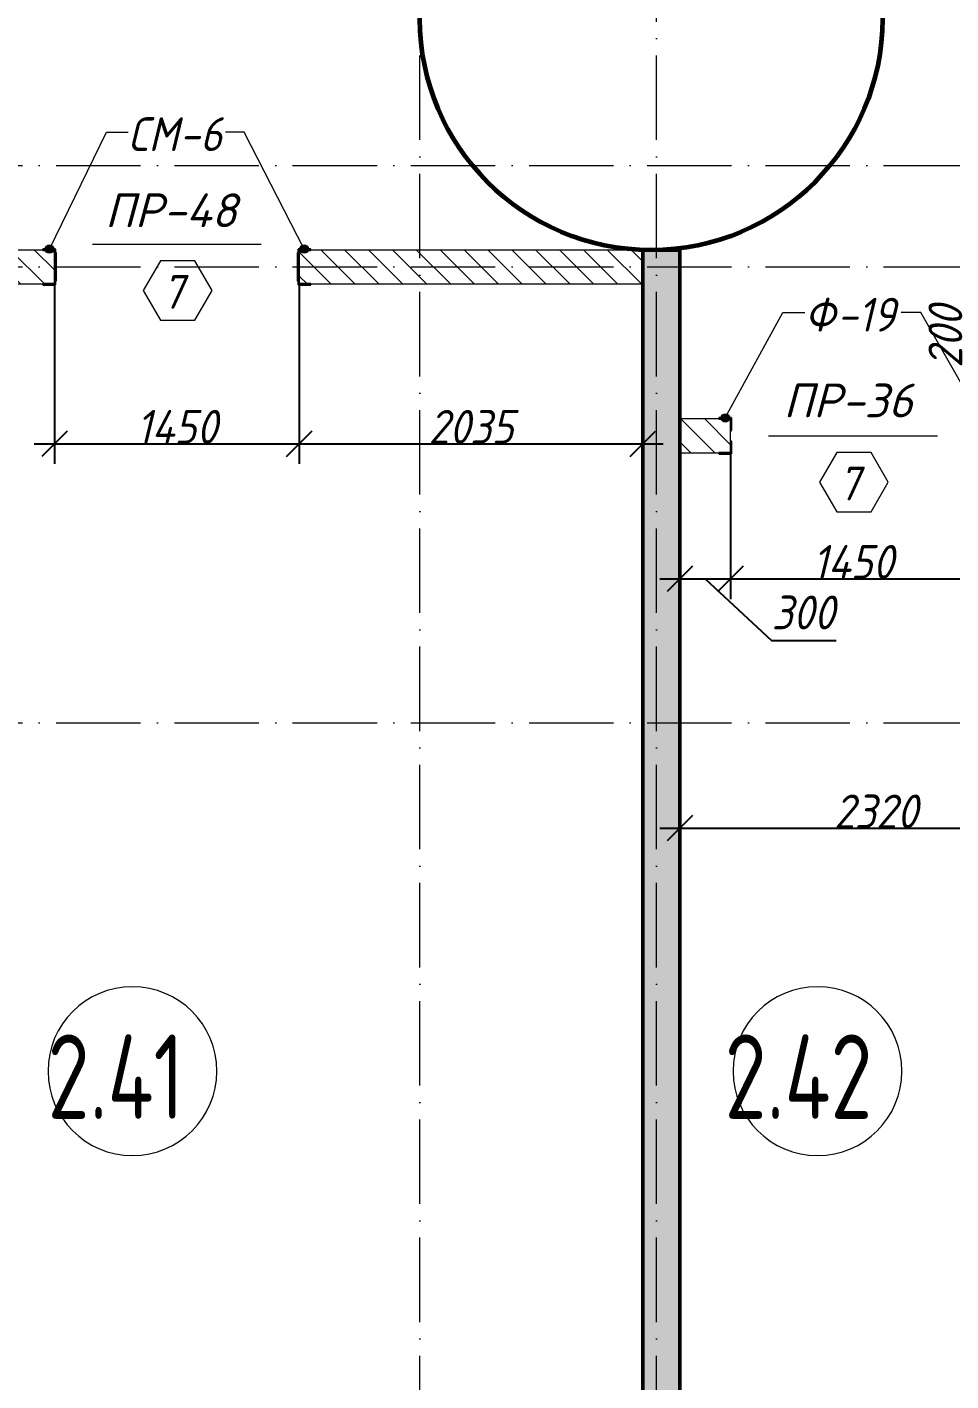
# Model space of a CAD drawing. Header units: millimetres. Extents: x -6064 to 178764, y -5836 to 29924.
# Drawn here: x 103483 to 108955, y 3903 to 11921 of the extents above; entities that cross this region are included whole.
import ezdxf

# ---------------------------------------------------------------- set-up
doc = ezdxf.new("R2010")
doc.units = ezdxf.units.MM
doc.linetypes.add('50_200_ШТРИХ_1Т_ш5_п1_п1_', pattern=[700, 500, -100, 0, -100])
doc.layers.add('A-ANNO-DIMS', color=7, linetype='Continuous')
for name, color, linetype, lineweight in [('A-AREA-IDEN', 7, 'Continuous', 9), ('A-DETL-1', 7, 'Continuous', 50), ('A-DOOR-IDEN', 7, 'Continuous', 9), ('A-GENM', 7, 'Continuous', 9), ('A-GENM-1', 7, 'Continuous', 25), ('A-GENM-IDEN', 7, 'Continuous', 9), ('A-WALL-3', 7, 'Continuous', 50), ('A-WALL-PATT-1', 7, 'Continuous', 5), ('Оси-1', 7, '50_200_ШТРИХ_1Т_ш5_п1_п1_', 9)]:
    doc.layers.add(name, color=color, linetype=linetype, lineweight=lineweight)
doc.layers.add('A-WALL-FNSH-2', color=7, linetype='Continuous', lineweight=13, true_color=0xce0000)
doc.layers.add('A-WALL-PATT-2', color=7, linetype='Continuous', lineweight=5, true_color=0xce0000)
doc.styles.add('ISOCPEUR_I_2', font='isocpeui.ttf', dxfattribs={"width": 0.9, "height": 200})
doc.styles.add('ISOCPEUR_I_4', font='isocpeui.ttf', dxfattribs={"height": 200})
doc.styles.add('СПДС', font='ГОСТ тип А.ttf', dxfattribs={"width": 0.9})
doc.dimstyles.new('ISO-2_0_0_9К_СРЕДНИЙ', dxfattribs={"dimscale": 304.8, "dimtxt": 199.196235, "dimasz": 0.492126, "dimexe": 0.393701, "dimexo": 0, "dimgap": 0, "dimtad": 1, "dimdec": 0, "dimzin": 0, "dimdsep": 46, "dimtxsty": 'ISOCPEUR_I_2', "dimblk1": 'OBLIQUE', "dimblk2": 'OBLIQUE', "dimsah": 1, "dimcen": 0.09, "dimdle": 0.393701, "dimazin": 0, "dimtfac": 1, "dimtdec": 4, "dimtix": 1, "dimtmove": 1, "dimatfit": 3, "dimfxl": 1, "dimtvp": 1, "dimtolj": 1, "dimtzin": 0, "dimarcsym": 2})
doc.dimstyles.new('ISO-2_0_0_9К_СРЕДНИЙ_2', dxfattribs={"dimscale": 304.8, "dimtxt": 199.196235, "dimasz": 0.492126, "dimexe": 0.393701, "dimexo": 0, "dimgap": 0, "dimtad": 1, "dimdec": 0, "dimzin": 0, "dimdsep": 46, "dimtxsty": 'ISOCPEUR_I_2', "dimblk1": 'OBLIQUE', "dimblk2": 'OBLIQUE', "dimsah": 1, "dimcen": 0.09, "dimdle": 0.393701, "dimazin": 0, "dimtfac": 1, "dimtdec": 4, "dimtix": 1, "dimtmove": 0, "dimatfit": 3, "dimfxl": 1, "dimtvp": 1, "dimtolj": 1, "dimtzin": 0, "dimarcsym": 2})
pattern_1 = [(135, (0, 0), (-70.71068, -70.71068), [])]

# ---------------------------------------------------------------- blocks, each defined once
blk = doc.blocks.new('Фахверк_СКБ_Уголок_Тип 2 - СМ-6_200х2180 h-30007491-АР1_1_Кладочный план 2 этажа')
at = {"layer": 'A-GENM-1'}
for p, q in [((125, 156), (125, 81)), ((200, 156), (125, 156)), ((125, 81), (131, 81)), ((131, 81), (131, 150)), ((131, 150), (200, 150)), ((200, 150), (200, 156)), ((131, 19), (125, 19)), ((125, 19), (125, -56)), ((131, -50), (131, 19)), ((125, -56), (200, -56)), ((200, -50), (131, -50)), ((200, -56), (200, -50))]:
    blk.add_line(p, q, dxfattribs=at)
blk = doc.blocks.new('Стойка_Влож_Полоса боковая - Полоса-27101091-АР1_1_Кладочный план 2 этажа')
at = {"layer": 'A-GENM'}
for p, q in [((-5, 85), (0, 85)), ((-5, -85), (-5, 85)), ((0, 31), (0, -31)), ((0, -85), (-5, -85))]:
    blk.add_line(p, q, dxfattribs=at)
blk = doc.blocks.new('Фахверк_СКБ_Уголок - Ф-19_200х3980 h-28533769-АР1_1_Кладочный план 2 этажа')
at = {"layer": 'A-GENM-1'}
for p, q in [((200, 156), (125, 156)), ((125, 156), (125, 81)), ((125, 81), (131, 81)), ((131, 81), (131, 150)), ((131, 150), (200, 150)), ((200, 150), (200, 156)), ((131, 19), (125, 19)), ((125, 19), (125, -56)), ((131, -50), (131, 19)), ((125, -56), (200, -56)), ((200, -50), (131, -50)), ((200, -56), (200, -50))]:
    blk.add_line(p, q, dxfattribs=at)
blk = doc.blocks.new('_Oblique')
at = {"color": 0, "linetype": 'ByBlock', "lineweight": -2}
blk.add_line((-0.5, -0.5), (0.5, 0.5), dxfattribs=at)
blk = doc.blocks.new('DIMBLOCK27-АР1_1_Кладочный план 2 этажа')
at = {"layer": 'A-ANNO-DIMS', "color": 0, "lineweight": -2, "transparency": 16777216}
for p, q in [((107350, 7281.5), (107350, 7055.4)), ((109670, 7281.5), (109670, 7055.4)), ((107230, 7175.4), (109790, 7175.4))]:
    blk.add_line(p, q, dxfattribs=at)
at = {"layer": 'Defpoints', "color": 0, "transparency": 16777216}
for p in [(107350, 7281.5), (109670, 7281.5), (109670, 7175.4)]:
    blk.add_point(p, dxfattribs=at)
at = {"layer": 'A-ANNO-DIMS', "color": 0, "lineweight": -2, "transparency": 16777216, "xscale": 150, "yscale": 150, "zscale": 150, "rotation": 180}
blk.add_blockref('_Oblique', (107350, 7175.4), dxfattribs=at)
at = {"layer": 'A-ANNO-DIMS', "color": 0, "lineweight": -2, "transparency": 16777216, "xscale": 150, "yscale": 150, "zscale": 150}
blk.add_blockref('_Oblique', (109670, 7175.4), dxfattribs=at)
at = {"layer": 'A-ANNO-DIMS', "color": 0, "transparency": 16777216, "insert": (108510, 7275.4), "char_height": 200, "width": 606.782, "attachment_point": 5, "style": 'ISOCPEUR_I_2'}
blk.add_mtext('\\A1;2320', dxfattribs=at)
blk = doc.blocks.new('DIMBLOCK45-АР1_1_Кладочный план 2 этажа')
at = {"layer": 'A-ANNO-DIMS', "color": 0, "lineweight": -2, "transparency": 16777216}
for p, q in [((107650, 9389), (107650, 8533.2)), ((107350, 8759.3), (107350, 8533.2)), ((107230, 8653.2), (107770, 8653.2)), ((107500, 8653.2), (107892.9, 8287.3)), ((107892.9, 8287.3), (108275.3, 8287.3))]:
    blk.add_line(p, q, dxfattribs=at)
at = {"layer": 'Defpoints', "color": 0, "transparency": 16777216}
for p in [(107650, 9389), (107350, 8759.3), (107650, 8653.2)]:
    blk.add_point(p, dxfattribs=at)
at = {"layer": 'A-ANNO-DIMS', "color": 0, "lineweight": -2, "transparency": 16777216, "xscale": 150, "yscale": 150, "zscale": 150, "rotation": 180}
blk.add_blockref('_Oblique', (107350, 8653.2), dxfattribs=at)
at = {"layer": 'A-ANNO-DIMS', "color": 0, "lineweight": -2, "transparency": 16777216, "xscale": 150, "yscale": 150, "zscale": 150}
blk.add_blockref('_Oblique', (107650, 8653.2), dxfattribs=at)
at = {"layer": 'A-ANNO-DIMS', "color": 0, "transparency": 16777216, "insert": (107892.9, 8553.9), "char_height": 200, "width": 455.087, "attachment_point": 1, "line_spacing_factor": 1.149209, "style": 'ISOCPEUR_I_2'}
blk.add_mtext('\\A1;300', dxfattribs=at)
blk = doc.blocks.new('DIMBLOCK46-АР1_1_Кладочный план 2 этажа')
at = {"layer": 'A-ANNO-DIMS', "color": 0, "lineweight": -2, "transparency": 16777216}
for p, q in [((107650, 9389), (107650, 8533.2)), ((109100, 9392), (109100, 8533.2)), ((107530, 8653.2), (109220, 8653.2))]:
    blk.add_line(p, q, dxfattribs=at)
at = {"layer": 'Defpoints', "color": 0, "transparency": 16777216}
for p in [(107650, 9389), (109100, 9392), (109100, 8653.2)]:
    blk.add_point(p, dxfattribs=at)
at = {"layer": 'A-ANNO-DIMS', "color": 0, "lineweight": -2, "transparency": 16777216, "xscale": 150, "yscale": 150, "zscale": 150, "rotation": 180}
blk.add_blockref('_Oblique', (107650, 8653.2), dxfattribs=at)
at = {"layer": 'A-ANNO-DIMS', "color": 0, "lineweight": -2, "transparency": 16777216, "xscale": 150, "yscale": 150, "zscale": 150}
blk.add_blockref('_Oblique', (109100, 8653.2), dxfattribs=at)
at = {"layer": 'A-ANNO-DIMS', "color": 0, "transparency": 16777216, "insert": (108375, 8753.2), "char_height": 200, "width": 579.201, "attachment_point": 5, "style": 'ISOCPEUR_I_2'}
blk.add_mtext('\\A1;1450', dxfattribs=at)
blk = doc.blocks.new('DIMBLOCK124-АР1_1_Кладочный план 2 этажа')
at = {"layer": 'A-ANNO-DIMS', "color": 0, "lineweight": -2, "transparency": 16777216}
for p, q in [((109146.3, 9997), (109296.3, 9997)), ((109296.3, 9997), (109296.3, 9600)), ((109296.3, 9720), (109296.3, 9280)), ((109402.4, 9600), (109176.3, 9600)), ((109402.4, 9400), (109176.3, 9400))]:
    blk.add_line(p, q, dxfattribs=at)
at = {"layer": 'Defpoints', "color": 0, "transparency": 16777216}
for p in [(109402.4, 9600), (109296.3, 9400), (109402.4, 9400)]:
    blk.add_point(p, dxfattribs=at)
at = {"layer": 'A-ANNO-DIMS', "color": 0, "lineweight": -2, "transparency": 16777216, "xscale": 150, "yscale": 150, "zscale": 150}
for p, rotation in [((109296.3, 9600), 90), ((109296.3, 9400), 270)]:
    blk.add_blockref('_Oblique', p, dxfattribs=dict(at, rotation=rotation))
at = {"layer": 'A-ANNO-DIMS', "color": 0, "transparency": 16777216, "insert": (108821.8, 9902.8), "char_height": 200, "width": 455.087, "attachment_point": 1, "rotation": 90, "line_spacing_factor": 1.149209, "style": 'ISOCPEUR_I_2'}
blk.add_mtext('\\A1;200', dxfattribs=at)
blk = doc.blocks.new('DIMBLOCK170-АР1_1_Кладочный план 2 этажа')
at = {"layer": 'A-ANNO-DIMS', "color": 0, "lineweight": -2, "transparency": 16777216}
for p, q in [((103645, 10392), (103645, 9333.2)), ((105095, 10392), (105095, 9333.2)), ((103525, 9453.2), (105215, 9453.2))]:
    blk.add_line(p, q, dxfattribs=at)
at = {"layer": 'Defpoints', "color": 0, "transparency": 16777216}
for p in [(103645, 10392), (105095, 10392), (105095, 9453.2)]:
    blk.add_point(p, dxfattribs=at)
at = {"layer": 'A-ANNO-DIMS', "color": 0, "lineweight": -2, "transparency": 16777216, "xscale": 150, "yscale": 150, "zscale": 150, "rotation": 180}
blk.add_blockref('_Oblique', (103645, 9453.2), dxfattribs=at)
at = {"layer": 'A-ANNO-DIMS', "color": 0, "lineweight": -2, "transparency": 16777216, "xscale": 150, "yscale": 150, "zscale": 150}
blk.add_blockref('_Oblique', (105095, 9453.2), dxfattribs=at)
at = {"layer": 'A-ANNO-DIMS', "color": 0, "transparency": 16777216, "insert": (104370, 9553.2), "char_height": 200, "width": 579.201, "attachment_point": 5, "style": 'ISOCPEUR_I_2'}
blk.add_mtext('\\A1;1450', dxfattribs=at)
blk = doc.blocks.new('DIMBLOCK171-АР1_1_Кладочный план 2 этажа')
at = {"layer": 'A-ANNO-DIMS', "color": 0, "lineweight": -2, "transparency": 16777216}
for p, q in [((105095, 10392), (105095, 9333.2)), ((107130, 9559.3), (107130, 9333.2)), ((104975, 9453.2), (107250, 9453.2))]:
    blk.add_line(p, q, dxfattribs=at)
at = {"layer": 'Defpoints', "color": 0, "transparency": 16777216}
for p in [(105095, 10392), (107130, 9559.3), (107130, 9453.2)]:
    blk.add_point(p, dxfattribs=at)
at = {"layer": 'A-ANNO-DIMS', "color": 0, "lineweight": -2, "transparency": 16777216, "xscale": 150, "yscale": 150, "zscale": 150, "rotation": 180}
blk.add_blockref('_Oblique', (105095, 9453.2), dxfattribs=at)
at = {"layer": 'A-ANNO-DIMS', "color": 0, "lineweight": -2, "transparency": 16777216, "xscale": 150, "yscale": 150, "zscale": 150}
blk.add_blockref('_Oblique', (107130, 9453.2), dxfattribs=at)
at = {"layer": 'A-ANNO-DIMS', "color": 0, "transparency": 16777216, "insert": (106112.5, 9553.2), "char_height": 200, "width": 606.782, "attachment_point": 5, "style": 'ISOCPEUR_I_2'}
blk.add_mtext('\\A1;2035', dxfattribs=at)
blk = doc.blocks.new('AAR_СКБ_Марка_Двери_Перемычка и проем - Марка перемычки и проема-25306769-АР1_1_Кладочный план 2 этажа')
at = {"layer": 'A-DOOR-IDEN'}
for p, q in [((-5, 0), (5, 0)), ((-0.968, -0.984), (-1.986, -2.747)), ((1.067, -0.984), (-0.968, -0.984)), ((2.085, -2.747), (1.067, -0.984)), ((-1.986, -2.747), (-0.968, -4.509)), ((1.067, -4.509), (2.085, -2.747)), ((-0.968, -4.509), (1.067, -4.509))]:
    blk.add_line(p, q, dxfattribs=at)
blk = doc.blocks.new('Марка_Помещения - Номер-25198446-Объем проектирования 2 этажа')
at = {"layer": 'A-AREA-IDEN'}
for start, end in [(360, 180), (180, 360)]:
    blk.add_arc((0, 0), 2.5, start, end, dxfattribs=at)

msp = doc.modelspace()

# ---------------------------------------------------------------- hatches: boundary and pattern name
at = {"layer": 'A-GENM-IDEN'}
h = msp.add_hatch(color=256, dxfattribs=at)
edge = h.paths.add_edge_path(flags=0)
edge.add_arc((103616, 10606), 25, 0, 360)
h = msp.add_hatch(color=256, dxfattribs=at)
edge = h.paths.add_edge_path(flags=0)
edge.add_arc((105124, 10606), 25, 0, 360)
h = msp.add_hatch(color=256, dxfattribs=at)
edge = h.paths.add_edge_path(flags=0)
edge.add_arc((107618.5, 9606), 25, 0, 360)
at = {"layer": 'A-WALL-PATT-1'}
h = msp.add_hatch(dxfattribs=at)
h.set_pattern_fill('FP_7', color=256, style=0, pattern_type=2)
h.set_pattern_definition([(45, (0, 0), (-57.024626, 57.024626), []), (45, (57.025, 0), (-57.024626, 57.024626), [100.806, -20.161, 3.353, -16.808])])
h.paths.add_polyline_path([(107130, 2400), (107350, 2400), (107350, 10600), (107130, 10600), (107130, 8674.8)], flags=0)
at = {"layer": 'A-WALL-PATT-2'}
h = msp.add_hatch(dxfattribs=at)
h.set_pattern_fill('FP_22', color=256, style=0, pattern_type=2)
h.set_pattern_definition(pattern_1)
h.paths.add_polyline_path([(107130, 10400), (107130, 10600), (105095, 10600), (105095, 10400), (105164, 10400)], flags=0)
h.paths.add_polyline_path([(101610, 10400), (103645, 10400), (103645, 10600), (101610, 10600)], flags=0)
h = msp.add_hatch(dxfattribs=at)
h.set_pattern_fill('FP_22', color=256, style=0, pattern_type=2)
h.set_pattern_definition(pattern_1)
h.paths.add_polyline_path([(109100, 9400), (109750, 9400), (109750, 9600), (109100, 9600), (109100, 9469)], flags=0)
h.paths.add_polyline_path([(107581, 9400), (107650, 9400), (107650, 9600), (107350, 9600), (107350, 9400)], flags=0)

# ---------------------------------------------------------------- linework, layer by layer
at = {"color": 6, "lineweight": 60}
msp.add_circle((107179.4, 11969.4), 1369.4, dxfattribs=at)
at = {"layer": 'A-DETL-1'}
msp.add_line((107130, 10400), (107130, 10600), dxfattribs=at)
at = {"layer": 'A-GENM-IDEN'}
for p, q in [((103616, 10606), (103953.5, 11299)), ((103953.5, 11299), (104081.3, 11299)), ((104768.5, 11299), (104658.7, 11299)), ((105124, 10606), (104768.5, 11299)), ((107618.5, 9606), (107958.8, 10229.7)), ((107958.8, 10229.7), (108089.3, 10229.7)), ((108776.2, 10229.7), (108660.7, 10229.7)), ((109131.5, 9606), (108776.2, 10229.7))]:
    msp.add_line(p, q, dxfattribs=at)
for centre in [(103616, 10606), (105124, 10606), (107618.5, 9606)]:
    msp.add_circle(centre, 25, dxfattribs=at)
at = {"layer": 'A-WALL-3'}
for p, q in [((107350, 10600), (107130, 10600)), ((107350, 2400), (107350, 10600)), ((107130, 10400), (107130, 2400))]:
    msp.add_line(p, q, dxfattribs=at)
at = {"layer": 'A-WALL-FNSH-2'}
for p, q in [((103576, 10600), (101610, 10600)), ((107130, 10600), (105164, 10600)), ((103645, 10469), (103645, 10531)), ((105095, 10531), (105095, 10469)), ((101610, 10400), (103576, 10400)), ((105164, 10400), (107130, 10400)), ((107581, 9600), (107350, 9600)), ((107650, 9469), (107650, 9531)), ((107350, 9400), (107581, 9400))]:
    msp.add_line(p, q, dxfattribs=at)
at = {"layer": 'Оси-1'}
for p, q in [((105810, -4150), (105810, 28636.9)), ((107210, -4150), (107210, 28636.9)), ((-4160, 11100), (125951.6, 11100)), ((-4160, 10500), (125951.6, 10500)), ((-4160, 7800), (125951.6, 7800))]:
    msp.add_line(p, q, dxfattribs=at)

# ---------------------------------------------------------------- block references
at = {"layer": 'A-AREA-IDEN', "xscale": 199.9999999999999, "yscale": 199.9999999999999, "zscale": 199.9999999999999}
for p in [(104106.9, 5737.3), (108164.3, 5737.3)]:
    msp.add_blockref('Марка_Помещения - Номер-25198446-Объем проектирования 2 этажа', p, dxfattribs=at)
at = {"layer": 'A-DOOR-IDEN', "xscale": 99.99999999999993, "yscale": 99.99999999999993, "zscale": 99.99999999999993}
for p in [(104370, 10635.4), (108375, 9500)]:
    msp.add_blockref('AAR_СКБ_Марка_Двери_Перемычка и проем - Марка перемычки и проема-25306769-АР1_1_Кладочный план 2 этажа', p, dxfattribs=at)
at = {"layer": 'A-GENM', "rotation": 180}
msp.add_blockref('Стойка_Влож_Полоса боковая - Полоса-27101091-АР1_1_Кладочный план 2 этажа', (103651, 10500), dxfattribs=at)
at = {"layer": 'A-GENM'}
msp.add_blockref('Стойка_Влож_Полоса боковая - Полоса-27101091-АР1_1_Кладочный план 2 этажа', (105089, 10500), dxfattribs=at)
at = {"layer": 'A-GENM-1', "rotation": 180}
for name, p in [('Фахверк_СКБ_Уголок_Тип 2 - СМ-6_200х2180 h-30007491-АР1_1_Кладочный план 2 этажа', (103776, 10550)), ('Фахверк_СКБ_Уголок - Ф-19_200х3980 h-28533769-АР1_1_Кладочный план 2 этажа', (107781, 9550))]:
    msp.add_blockref(name, p, dxfattribs=at)
at = {"layer": 'A-GENM-1'}
msp.add_blockref('Фахверк_СКБ_Уголок_Тип 2 - СМ-6_200х2180 h-30007491-АР1_1_Кладочный план 2 этажа', (104964, 10450), dxfattribs=at)

# ---------------------------------------------------------------- texts
at = {"layer": 'A-AREA-IDEN', "char_height": 500, "attachment_point": 1, "style": 'СПДС'}
for s, insert, width in [('2.41', (103605.1, 5954.4), 1255.443), ('2.42', (107614.8, 5954.4), 1370.886)]:
    msp.add_mtext(s, dxfattribs=dict(at, insert=insert, width=width))
at = {"layer": 'A-DOOR-IDEN', "char_height": 200, "width": 158.734, "attachment_point": 1, "style": 'ISOCPEUR_I_2'}
for insert in [(104283.8, 10452.7), (108288.8, 9317.4)]:
    msp.add_mtext('\\fISOCPEUR|b0|i1|c204|p34|;\\W.9;7', dxfattribs=dict(at, insert=insert))
at = {"layer": 'A-GENM-IDEN', "char_height": 200, "attachment_point": 1}
for s, insert, width, style in [('СМ', (104081.3, 11386.7), 367.975, 'ISOCPEUR_I_2'), ('СМ', (104081.3, 11386.7), 367.975, 'ISOCPEUR_I_2'), ('-6', (104384.9, 11386.7), 317.468, 'ISOCPEUR_I_2'), ('-6', (104384.9, 11386.7), 317.468, 'ISOCPEUR_I_2'), ('ПР', (103944.2, 10935.7), 416.877, 'ISOCPEUR_I_4'), ('-48', (104288.2, 10935.7), 561.181, 'ISOCPEUR_I_4'), ('\\fISOCPEUR|b0|i1|c204|p34|;\\W.9;Ф', (108089.3, 10317.4), 230.886, 'ISOCPEUR_I_2'), ('\\fISOCPEUR|b0|i1|c204|p34|;\\W.9;Ф', (108089.3, 10317.4), 230.886, 'ISOCPEUR_I_2'), ('-19', (108279.8, 10317.4), 432.911, 'ISOCPEUR_I_2'), ('-19', (108279.8, 10317.4), 432.911, 'ISOCPEUR_I_2'), ('ПР', (107962.7, 9809.3), 416.877, 'ISOCPEUR_I_4'), ('-36', (108306.7, 9809.3), 529.114, 'ISOCPEUR_I_4')]:
    msp.add_mtext(s, dxfattribs=dict(at, insert=insert, width=width, style=style))

# ---------------------------------------------------------------- dimensions: what is measured, and where the dimension line sits
at = {"layer": 'A-ANNO-DIMS'}
for base, p1, p2, override, picture, middle in [((105095, 9453.2), (103645, 10392), (105095, 10392), {"dimpost": '<>', "dimfxl": 1450}, 'DIMBLOCK170-АР1_1_Кладочный план 2 этажа', (104370, 9553.2)), ((107130, 9453.2), (105095, 10392), (107130, 9559.3), {"dimpost": '<>', "dimfxl": 2198.789789}, 'DIMBLOCK171-АР1_1_Кладочный план 2 этажа', (106112.5, 9553.2)), ((109100, 8653.2), (107650, 9389), (109100, 9392), {"dimpost": '<>', "dimfxl": 1450.003204}, 'DIMBLOCK46-АР1_1_Кладочный план 2 этажа', (108375, 8753.2)), ((109670, 7175.4), (107350, 7281.5), (109670, 7281.5), {"dimpost": '<>', "dimfxl": 2319.99994}, 'DIMBLOCK27-АР1_1_Кладочный план 2 этажа', (108510, 7275.4))]:
    dim = msp.add_linear_dim(base=base, p1=p1, p2=p2, dimstyle='ISO-2_0_0_9К_СРЕДНИЙ_2', override=override, dxfattribs=at)
    dim.commit()
    dim.dimension.update_dxf_attribs({"geometry": picture, "text_midpoint": middle})
dim = msp.add_linear_dim(base=(109296.3, 9400), p1=(109402.4, 9600), p2=(109402.4, 9400), angle=90, dimstyle='ISO-2_0_0_9К_СРЕДНИЙ', override={"dimpost": '<>', "dimfxl": 200}, dxfattribs=at)
dim.commit()
dim.dimension.update_dxf_attribs({"geometry": 'DIMBLOCK124-АР1_1_Кладочный план 2 этажа', "text_midpoint": (109168.4, 9997), "dimtype": 160, "text_rotation": 90})
dim = msp.add_linear_dim(base=(107650, 8653.2), p1=(107350, 8759.3), p2=(107650, 9389), dimstyle='ISO-2_0_0_9К_СРЕДНИЙ', override={"dimpost": '<>', "dimfxl": 697.501764}, dxfattribs=at)
dim.commit()
dim.dimension.update_dxf_attribs({"geometry": 'DIMBLOCK45-АР1_1_Кладочный план 2 этажа', "text_midpoint": (107892.9, 8287.3), "dimtype": 160})

doc.saveas('drawing.dxf')
